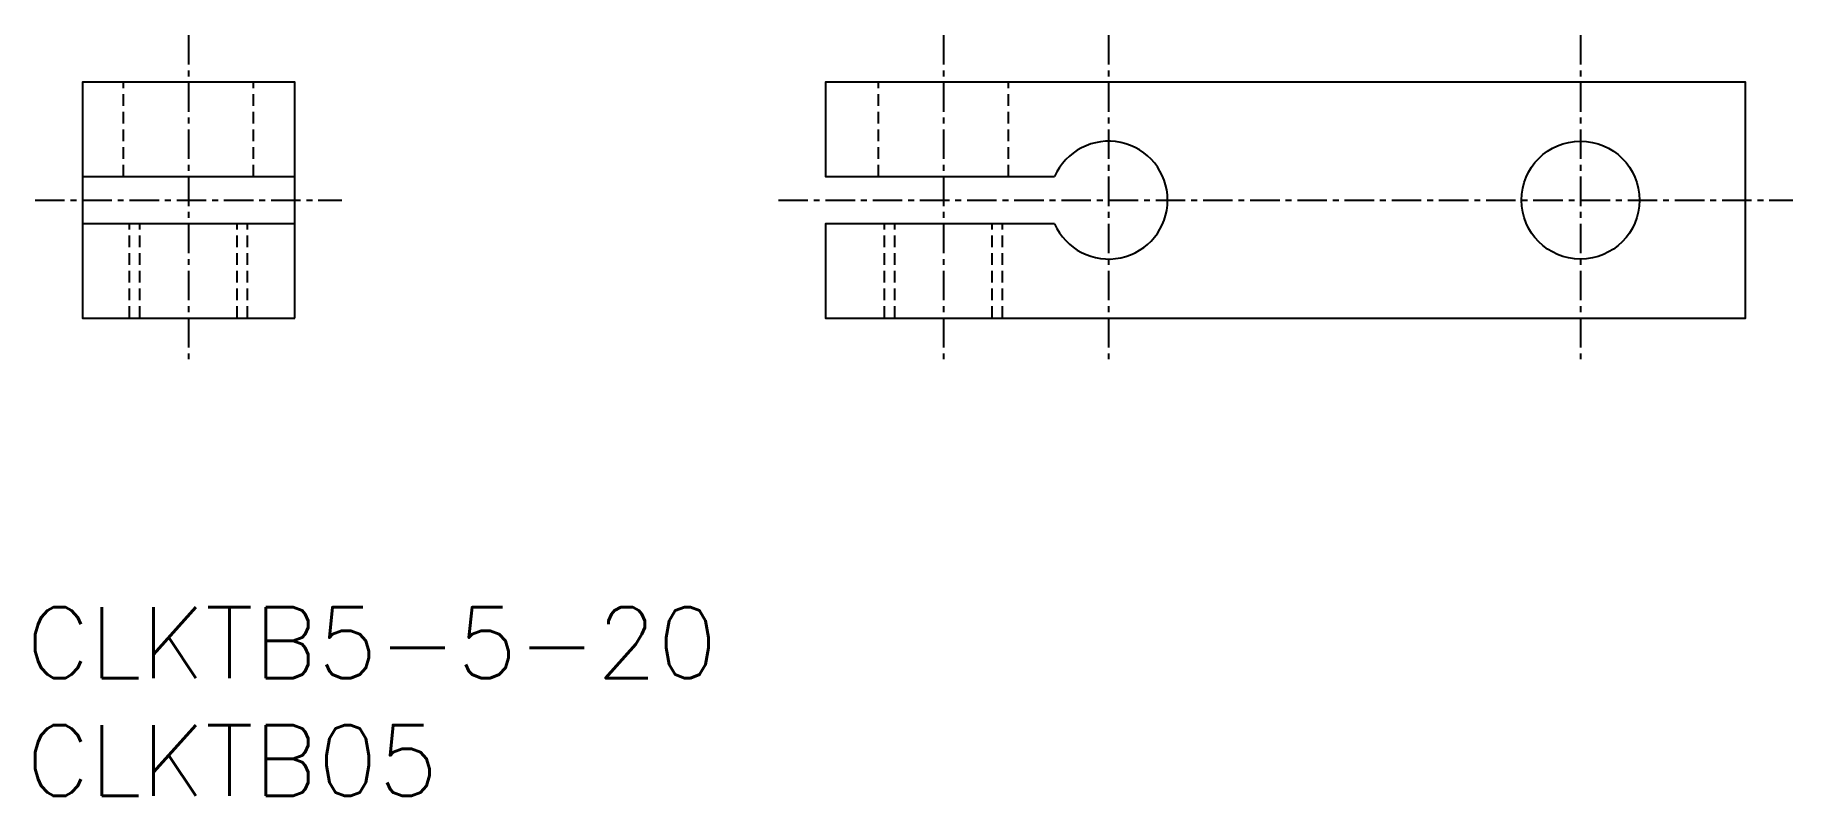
# Model space of a CAD drawing. Extents: x 116.1 to 190.6, y 81.6 to 113.8.
import ezdxf
from ezdxf.enums import TextEntityAlignment as Align

# ---------------------------------------------------------------- set-up
doc = ezdxf.new("R2010")
doc.units = 0
doc.linetypes.add('CENTER', pattern=[2, 1.25, -0.25, 0.25, -0.25])
doc.linetypes.add('DASHED', pattern=[0.75, 0.5, -0.25])
doc.layers.get('0').update_dxf_attribs({"linetype": 'CONTINUOUS'})
doc.layers.add('CENTER', color=1, linetype='CENTER')
doc.styles.get("Standard").update_dxf_attribs({"font": 'txt.shx', "bigfont": 'extfont.shx'})

msp = doc.modelspace()

# ---------------------------------------------------------------- linework, layer by layer
at = {"color": 3, "linetype": 'DASHED'}
for p, q in [((119.805, 107.847), (119.805, 111.847)), ((125.305, 107.847), (125.305, 111.847)), ((151.805, 107.847), (151.805, 111.847)), ((157.305, 107.847), (157.305, 111.847)), ((120.055, 101.847), (120.055, 105.847)), ((120.488, 101.847), (120.488, 105.847)), ((124.622, 101.847), (124.622, 105.847)), ((125.055, 101.847), (125.055, 105.847)), ((152.055, 101.847), (152.055, 105.847)), ((152.488, 101.847), (152.488, 105.847)), ((156.622, 101.847), (156.622, 105.847)), ((157.055, 101.847), (157.055, 105.847))]:
    msp.add_line(p, q, dxfattribs=at)
at = {"color": 7, "linetype": 'CONTINUOUS'}
for p, q in [((118.055, 107.847), (127.055, 107.847)), ((127.055, 105.847), (118.055, 105.847))]:
    msp.add_line(p, q, dxfattribs=at)
msp.add_lwpolyline([(127.055, 101.847), (127.055, 111.847), (118.055, 111.847), (118.055, 101.847)], close=True, dxfattribs=at)
msp.add_lwpolyline([(159.264, 105.847), (149.555, 105.847), (149.555, 101.847), (188.555, 101.847), (188.555, 111.847), (149.555, 111.847), (149.555, 107.847), (159.264, 107.847)], dxfattribs=at)
msp.add_circle((181.555, 106.847), 2.5, dxfattribs=at)
msp.add_arc((161.555, 106.847), 2.5, 203.57818, 156.42182, dxfattribs=at)
at = {"layer": 'CENTER', "color": 1, "linetype": 'CENTER'}
for p, q in [((122.555, 113.847), (122.555, 99.847)), ((154.555, 113.847), (154.555, 99.847)), ((161.555, 113.847), (161.555, 99.847)), ((181.555, 113.847), (181.555, 99.847)), ((116.055, 106.847), (129.055, 106.847)), ((147.555, 106.847), (190.555, 106.847))]:
    msp.add_line(p, q, dxfattribs=at)

# ---------------------------------------------------------------- texts
at = {"color": 7, "linetype": 'CONTINUOUS'}
for s, p in [('CLKTB5-5-20', (115.672, 88.075)), ('CLKTB05', (115.672, 83.075))]:
    msp.add_text(s, height=3, dxfattribs=at).set_placement(p, align=Align.MIDDLE_LEFT)

doc.saveas('drawing.dxf')
